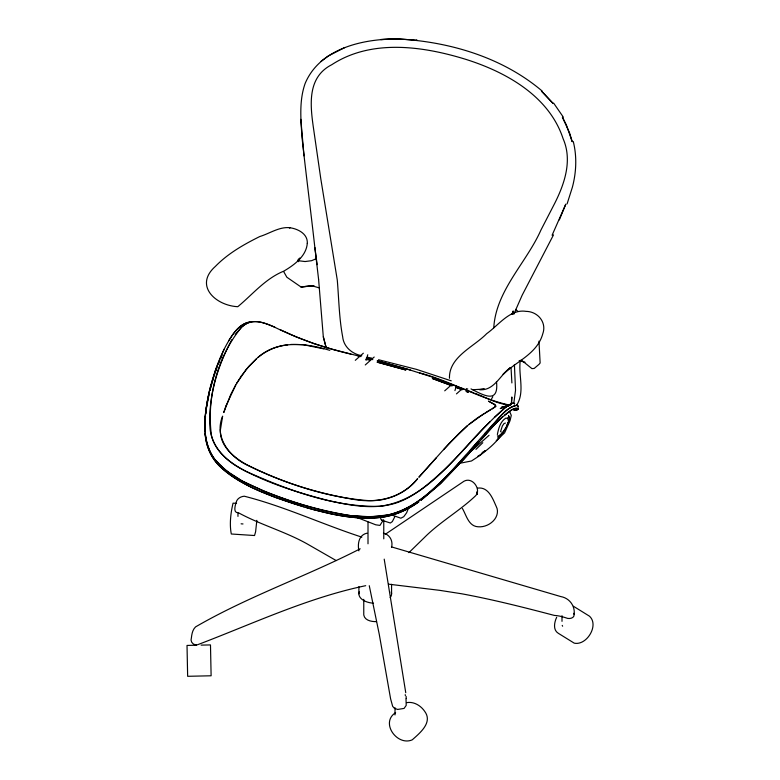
<?xml version="1.0" encoding="UTF-8"?>
<svg xmlns="http://www.w3.org/2000/svg" width="780" height="780" viewBox="0 0 780 780"><rect width="100%" height="100%" fill="white"/><g stroke="black" fill="none" stroke-linecap="round" stroke-linejoin="round"><path stroke-width="1.17" d="M363.763 599.362L363.763 614.971C364.689 620.587 371.797 621.797 376.545 621.611M368.004 543.797L368.014 522.015M520.318 360.233C518.086 374.975 525.213 391.901 516.682 405.171M562 621.338L562 615.712M493.769 327.785C495.895 290.54 526.5 262.694 540.959 230.002L554.678 203.414C564.603 183.709 572.569 160.309 563.111 138.713C549.139 96.047 506.025 71.984 465.611 59.29C422.828 46.117 371.397 38.795 331.793 64.691C307.671 76.957 310.05 103.564 313.19 126.126L320.765 178.62L337.272 279.991C338.89 298.877 339.105 317.996 342.644 336.668C343.59 346.885 352.121 353.983 361.774 355.719M360.185 548.798C306.277 576.43 247.933 596.495 195.566 626.896C192.611 629.694 191.831 633.877 191.412 637.748C189.832 641.638 193.401 645.684 197.389 644.807C251.813 624.205 307.476 597.782 365.703 585.683M314.866 247.679C310.781 210.961 306.004 174.32 302.026 137.592C300.846 119.584 298.994 100.795 305.146 83.441C320.024 48.009 363.86 38.561 398.59 39L399.233 39.02C450.274 41.954 502.691 57.544 542.168 91.055M496.49 381.527C498.966 404.264 483.795 395.372 470.993 388.898M336.209 560.576L308.929 544.918C286.572 531.941 260.53 524.882 238.222 512.635C232.459 513.337 235.511 503.685 236.896 500.448C238.436 497.845 241.332 496.48 244.267 496.207C284.398 506.376 322.452 524.355 361.842 537.137M256.844 520.348L255.606 531.775L254.543 535.529L231.309 533.998C229.369 524.404 230.685 512.928 233.064 503.149L236.554 503.383M205.491 416.12L204.994 431.096C204.467 418.148 206.349 405.22 209.303 392.632M205.696 413.8L205.9 411.713M391.414 546.877L560.703 596.554C569.371 598.036 575.201 605.767 574.158 614.474C574.363 617.935 570.424 618.823 567.742 618.423C563.238 616.941 559.163 615.654 554.278 615.4C523.594 607.327 492.765 599.508 461.546 593.755L439.686 590.343L388.528 584.161M497.367 434.548C498.469 428.542 500.399 421.395 505.927 418.041L507.273 418.48M205.949 410.758L209.508 391.813M514.585 403.913L513.952 403.055L512.216 403.328L505.908 407.101C508.228 406.068 512.197 401.369 514.693 403.806M508.862 420.01L509.223 418.051L508.472 415.526L509.72 418.441C505.04 434.479 491.722 447.808 477.682 456.378M513.825 403.202L515.531 390.273L514.41 364.474M385.281 534.29L462.345 482.352C471.724 474.659 481.942 489.743 475.537 495.807C459.849 510.783 439.813 521.995 424.3 537.635L408.905 552.649M211.653 383.779L209.761 390.741L213.33 378.056L212.287 381.459M454.935 390.624L456.29 386.061M366.073 360.321L367.77 354.754M567.099 203.873L572.354 187.317C576.332 172.399 577.054 156.526 573.261 141.492M213.457 377.627L216.274 369.437M216.07 370.168L217.084 367.263M513.737 314.379L522.132 295.269L553.508 234.877M394.807 516.769L392.33 521.596L390.351 523.01L381.81 520.24M408.73 507.507L406.624 512.782L403.738 516.701L400.861 518.212L391.677 514.966M556.686 617.263C554.365 622.128 552.737 629.947 558.275 633.272L574.226 643.149C586.736 645.908 599.45 625.024 589.407 616.142L573.456 606.265M559.309 219.911L565.812 204.136L552.084 235.248M218.419 363.928L219.775 360.721M220.681 358.585L222.037 355.368M507.205 424.72L508.492 421.97M224.114 349.264L215.65 369.574L209.089 392.135C204.565 414.005 200.411 439.94 214.705 459.264C199.631 438.409 205.062 410.534 210.288 387.221C215.485 368.452 222.085 349.577 233.483 333.587C237.539 328.224 242.804 323.135 249.707 321.994M518.086 407.482L518.271 406.127L516.965 405.239C506.181 406.897 499.883 418.275 492.326 424.993L452.575 470.057C434.333 488.651 414.775 508.784 388.411 514.849C421.249 507.078 443.898 478.666 466.04 455.276M231.923 339.553C217.601 365.947 208.416 396.172 209.898 426.406C210.62 445.37 224.884 460.18 240.854 468.604C267.706 483.19 297.102 492.404 326.557 500.087C349.196 505.284 373.435 510.227 396.211 502.993C412.435 497.484 425.87 486.301 438.438 475.02C462.306 453.823 481.426 427.752 505.83 407.15L494.383 417.407M228.764 340.645C233.698 332.865 239.752 323.778 249.532 322.159M491.069 399.633L492.843 396.708M383.077 520.387L379.967 525.408L375.736 524.803L357.308 517.598M497.767 437.921L499.502 435.308M235.209 334.464L242.034 326.693C217.601 355.67 206.3 398.248 211.497 435.601C215.563 452.722 231.133 463.437 245.729 471.276C287.732 489.879 332.836 507.127 379.441 506.337C428.317 500.077 456.944 453.151 490.035 421.765M477.35 442.24L469.852 450.928M478.822 442.211L473.714 448.061M484.809 433.573C495.027 424.359 502.768 408.223 517.15 405.288L518.388 406.487M442.611 450.674L418.87 477.223L436.4 457.714M395.606 712.657C379.88 722.748 397.332 746.46 412.25 739.83C419.708 733.171 432.929 722.611 424.798 711.506C420.937 705.695 413.858 701.298 406.702 702.653M481.27 439.413L492.326 427.099L464.87 458.094L473.538 448.256M489.07 435.289L465.952 455.754M475.946 449.368L482.791 442.709M496.285 440.642L504.582 432.88L510.032 420.722L511.27 415.399L509.993 412.288M502.476 416.93L501.452 417.885L511.719 409.88L516.087 408.164L518.339 408.681L517.433 409.948L514.8 410.475M298.048 259.584L299.783 258.043M355.3 360.321L363.344 353.184M365.264 364.952L374.195 357.026M444.707 390.839L451.854 384.501M456.456 393.89L462.706 388.343M504.426 415.204C507.985 412.727 514.468 405.853 518.31 409.266L513.757 410.436M321.029 61.347L328.439 55.887L344.838 47.512M484.312 413.429L468.244 424.973L477.594 417.787L490.62 409.812M492.297 408.925L495.807 406.292L495.534 405.161L488.475 401.154L494.53 404.293L495.748 406.438L485.267 412.883M482.118 452.556L485.14 450.772L480.314 455.237L471.49 460.98L459.82 463.261M315.627 258.97L311.59 260.695L305.087 261.544L297.492 260.608L298.672 261.671M367.068 533.159C358.81 534.865 357.406 543.758 358.907 550.875M511.534 404.069L500.233 408.544L508.609 405.717M505.421 423.072L504.036 423.53L502.369 425.948L500.575 431.506L501.189 431.983M508.462 405.678L501.784 407.043L509.389 405.561M287.625 344.848C276.656 345.92 266.194 350.561 257.761 357.62C277.709 339.787 306.218 343.005 329.794 350.366M480.295 389.532L484.39 389.025L472.777 389.747M479.271 389.659C493.818 391.316 500.048 375.277 510.013 367.838L503.149 374.283C516.76 361.12 537.332 353.71 542.792 333.743C546.956 322.257 537.654 311.464 526.032 311.366C509.993 308.773 498.44 325.387 486.7 333.645C473.674 347.041 448.861 356.811 449.465 378.251M290.794 344.438L303.166 344.643L323.788 348.875M380.494 39.546L399.233 39.02L381.127 39.517M196.453 645.206L187.015 645.44L187.649 676.299L211.117 675.782L210.483 644.923L201.133 645.118M510.656 405.142C497.981 404.469 486.652 397.683 475.01 393.334M477.555 488.134C488.475 486.535 492.716 498.595 496.236 506.474C498.527 510.588 497.386 515.707 494.676 519.334C490.805 524.355 484.39 527.329 478.043 526.783C468.497 526.207 466.362 515.161 462.404 508.482M242.999 523.955L241.088 523.819M398.59 39L417.125 40.248L416.491 40.189M509.662 405.132C478.54 398.336 450.625 380.874 419.65 372.938M367.36 357.211L371.875 358.176M378.534 359.726L416.559 369.389L451.269 380.845M366.415 358.04L372.83 359.639M357.981 355.885L359.687 356.314M360.906 356.616L332.67 349.343L314.32 343.775L295.942 336.804L280.127 329.648M365.781 359.239L370.481 360.428M366.464 358.02L371.972 359.444M377.491 360.857L407.794 369.281L431.252 376.73L473.801 392.827M350.883 354.101C324.041 347.929 298.019 338.686 273.302 326.557C264.859 322.998 254.728 318.971 245.963 323.905C255.333 318.64 266.068 323.466 274.95 327.278M377.247 360.799L410.524 370.1M519.149 360.691L525.018 362.242M377.072 362.135L405.844 370.012L377.442 362.183M466.264 388.625L467.766 389.035M305.136 507.273C328.994 514.069 353.847 519.909 378.817 517.598C362.68 519.119 346.456 517.033 330.671 513.737L313.287 509.574L294.469 503.997C268.378 495.154 241.088 485.862 220.418 466.908C231.641 477.516 245.524 484.741 259.526 490.961L275.944 497.63L303.752 506.863M455.861 387.231L462.101 389.747M456.398 387.485L461.945 389.659M452.098 385.788L432.325 378.485L451.981 385.769M466.264 391.443L468.341 392.301L466.206 391.423M264.508 491.439C292.237 502.242 320.863 511.456 350.425 515.6C312.829 509.418 276.091 497.845 241.956 480.889L264.332 491.361M383.409 533.159C389.834 534.612 393.208 540.989 391.57 547.297M319.244 287.888L312.77 285.997L300.827 286.865L286.855 277.222L283.647 271.547M497.406 435.825L498.352 436.566L501.823 433.3L506.191 427.547L508.589 421.434L507.556 417.719M521.596 360.272L531.921 368.618L534.212 368.443L539.126 364.24L540.14 362.973L538.97 341.143M515.58 309.406L518.008 311.435M553.644 103.126L563.287 117.068M562.224 625.404L562.624 626.213M476.873 493.204L477.233 494.169M573.768 613.294L574.158 614.474M326.206 347.792L323.32 336.843L326.177 347.753M369.272 585.702L379.246 634.247L390.604 698.841L392.662 706.349L394.358 708.25L397.634 709.449L404.06 708.425L406.204 705.393L406 698.783M384.209 559.133L405.756 692.718M405.21 694.639L405.346 695.584M317.138 264.673L314.876 247.718L318.601 279.396M476.931 491.77L477.214 494.023M304.015 155.864L300.827 119.34M323.3 336.765L318.601 279.415M406.107 696.345L406.244 698.558M511.027 367.458L511.885 382.931M395.011 707.713L395.011 714.938M391.57 584.279L391.57 593.824M383.76 520.708L383.77 538.853M358.907 586.667L358.907 593.824M237.968 513.25L237.968 516.399M391.219 591.864A16.331 9.428 0 0 1 390.166 597.665M373.532 603.203A16.331 9.428 0 0 1 359.258 591.864M383.623 519.821A6.786 2.896 -70.5 0 1 380.581 517.198M220.399 429.975C219.755 446.569 234.566 458.182 247.845 465.28C280.907 482.03 316.904 493.165 353.408 499.337C376.672 503.685 402.636 498.04 417.671 478.569C405.346 493.857 385.915 502.115 366.376 500.458C325.474 497.045 285.656 483.512 248.8 465.855C229.954 457.655 213.661 437.346 222.631 416.149L220.399 429.975M511.865 397.186L511.378 403.845L511.865 397.186M307.291 243.399C306.199 256.318 294.128 265.034 283.832 271.118C265.268 278.674 252.72 294.352 237.793 306.696C215.816 305.672 193.625 285.656 215.387 266.399C227.945 253.49 243.789 244.471 259.789 236.535C269.724 233.522 279.494 226.444 290.14 227.75L289.107 227.643C297.346 228.54 307.983 233.591 307.291 243.399M225.839 406.175L223.762 412.542L230.753 394.465L235.96 384.54L225.839 406.175M513.133 311.161L512.011 314.379L513.133 311.161M241.147 376.243L236.35 383.838L246.197 369.457L256.942 358.303L248.791 366.376L241.147 376.243M464.548 458.455L441.129 482.986L421.015 500.233L439.891 484.175L464.548 458.455M449.651 442.972L443.206 450.04L458.796 433.582L467.435 425.665L449.651 442.972M494.715 424.564L492.648 426.748L501.052 418.255L494.715 424.564M243.087 325.825L242.063 326.664L245.866 323.953L243.087 325.825M418.802 501.842C407.111 510.188 393.52 516.175 379.139 517.569C393.549 516.194 407.17 510.325 418.802 501.842M388.206 514.898L371.114 516.818L350.483 515.6L365.215 516.808L380.611 516.175L388.206 514.898M302.776 286.699L300.827 286.865L314.028 285.821L302.776 286.699M241.897 480.851L225.664 470.272L214.822 459.41L219.258 464.539L230.022 473.538L241.897 480.851M220.204 466.703C211.097 458.094 205.813 445.936 205.14 433.465C206.018 445.906 211.107 458.035 220.204 466.703M552.835 103.155L541.447 91.065L552.835 103.165M566.338 124.868L562.39 117.136L569.644 133.058L572.218 141.736L566.338 124.868"/></g></svg>
